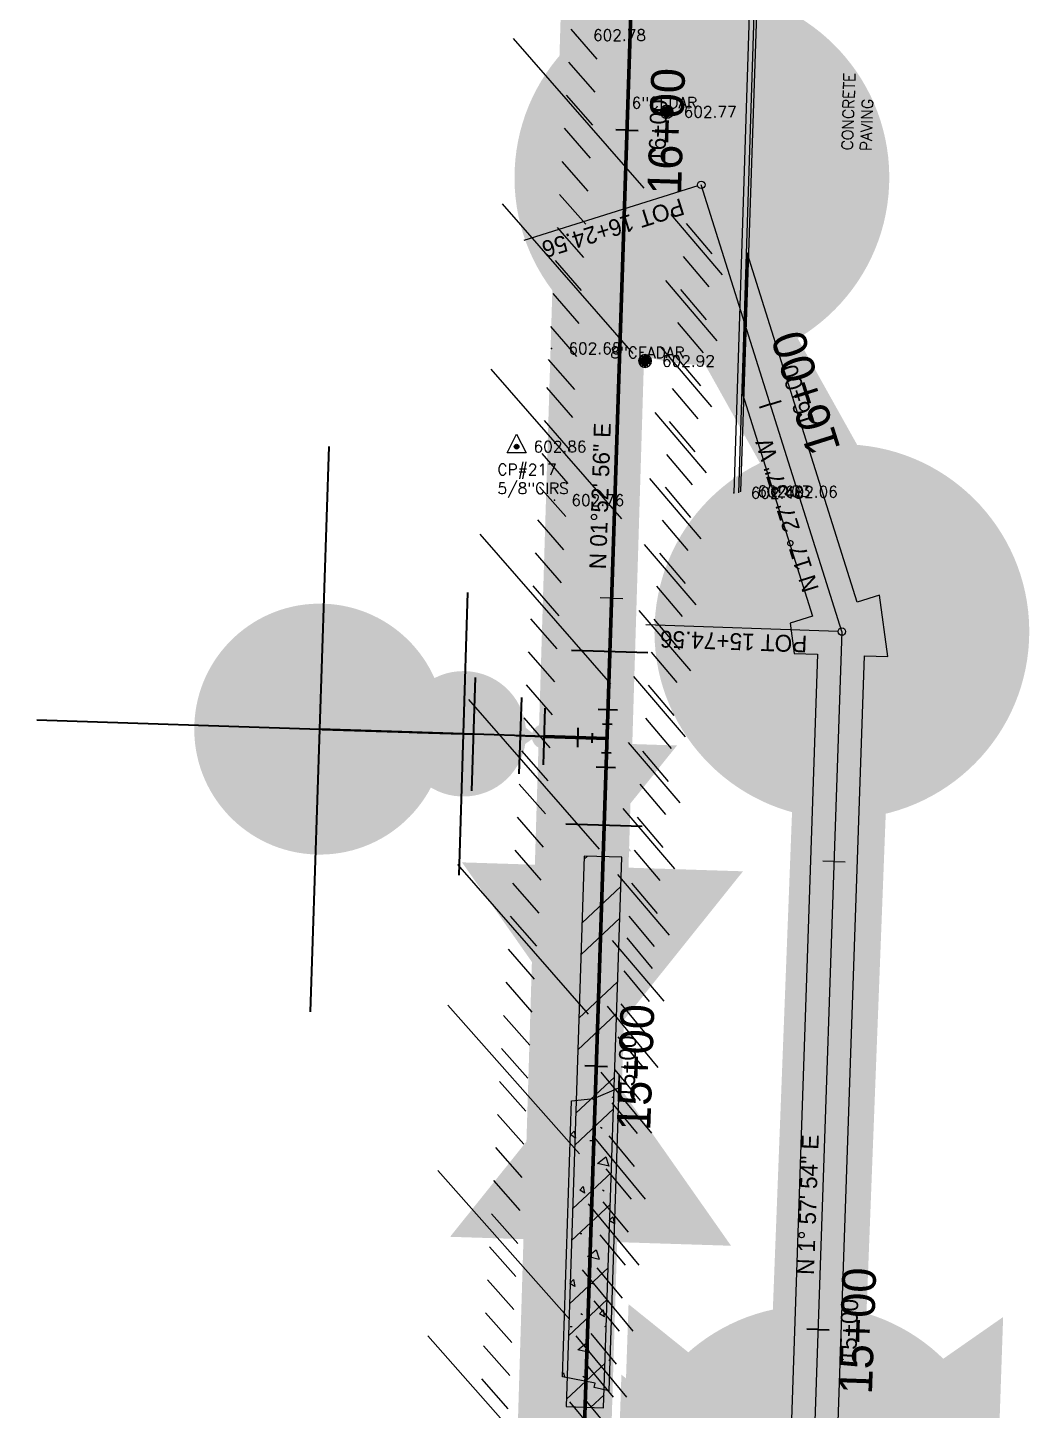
# Model space of a CAD drawing. Extents: x 2536931 to 2538613, y 7112513 to 7131087.
# Drawn here: x 2538220.4 to 2538327.3, y 7124061.9 to 7124209.5 of the extents above; entities that cross this region are included whole.
import ezdxf
from ezdxf.enums import TextEntityAlignment as Align

# ---------------------------------------------------------------- set-up
doc = ezdxf.new("R2010")
doc.units = 0
doc.header["$MEASUREMENT"] = 0
for name, color, linetype, lineweight in [('C-FIRE-HYDT-100SCALE', 7, 'Continuous', 30), ('C-FIRE-HYDT-200SCALE', 3, 'Continuous', 30), ('C-FIRE-HYDT-20SCALE', 30, 'Continuous', 30), ('C-FIRE-HYDT-40SCALE', 1, 'Continuous', 30), ('C-PIPE-CASING', 6, 'Continuous', 13), ('C-PVMT-CONC-REPAIR', 7, 'Continuous', 0), ('C-SSWR-MHOL', 6, 'Continuous', 30), ('C-SSWR-MHOL-200SCALE', 6, 'Continuous', 30), ('C-SSWR-MHOL-20SCALE', 6, 'Continuous', 30), ('C-SSWR-UGND', 1, 'Continuous', 30), ('C-SSWR-UGND-ABAN', 7, 'Continuous', 13), ('C-SSWR-UGND-ABAN-20-SCALE', 7, 'Continuous', 13), ('C-WATR-INST-100SCALE', 7, 'Continuous', 30), ('C-WATR-INST-200SCALE', 3, 'Continuous', 30), ('C-WATR-INST-20SCALE', 30, 'Continuous', 30), ('C-WATR-INST-40SCALE', 1, 'Continuous', 30), ('C-WATR-UGND', 4, 'Continuous', 53), ('C-WATR-UGND-ABANDON-100', 7, 'Continuous', 13), ('C-WATR-UGND-ABANDON-20', 7, 'Continuous', 13), ('CONCRETE REPAIR', 7, 'Continuous', 13), ('D_ALIGN_WL_20_SCALE', 7, 'Continuous', 30), ('D_ALIGN_WL_40_SCALE', 7, 'Continuous', 30), ('D_ALIGN_WL_POT_20_SCALE', 7, 'Continuous', 0), ('distance', 54, 'Continuous', 0), ('PT', 7, 'Continuous', 0), ('PTELEV', 5, 'Continuous', 0), ('V-CTRL', 2, 'Continuous', 0), ('V-CTRL-DESC', 54, 'Continuous', 0), ('V-PVMT-CONC', 8, 'Continuous', 0), ('V-ROAD-CURB-BACK', 8, 'Continuous', 0), ('V-ROAD-CURB-FACE', 54, 'Continuous', 0), ('V-SITE-VEGE', 8, 'Continuous', 0), ('V-SITE-VEGE-DESC', 8, 'Continuous', 0), ('V-TINN-BRKL', 100, 'Continuous', 0)]:
    doc.layers.add(name, color=color, linetype=linetype, lineweight=lineweight)
doc.layers.add('C-WATR-UGND-OLD', color=56, linetype='Continuous', lineweight=53, plot=False)
doc.styles.add('PTXT', font='romans.shx')
doc.styles.add('ROMANS', font='romans.shx')
doc.styles.add('Style-BRIDGE', font='BRIDGE.shx')

# ---------------------------------------------------------------- blocks, each defined once
blk = doc.blocks.new('CP')
blk.add_hatch(color=256).paths.add_polyline_path([(-0.0125, 1.530757942277972e-18, 1), (0.0125, -3.061515884555943e-18, 1)])
at = {"linetype": 'Continuous'}
for p, q in [((-0.04999999981373549, -0.03333333320915699), (0, 0.06666666641831398)), ((0, 0.06666666641831398), (0.04999999981373549, -0.03333333320915699)), ((0.04999999981373549, -0.03333333320915699), (-0.04999999981373549, -0.03333333320915699))]:
    blk.add_line(p, q, dxfattribs=at)
blk.add_circle((0, 0), 0.0125)
blk = doc.blocks.new('TREE')
at = {"linetype": 'Continuous', "flags": 128}
blk.add_lwpolyline([(0.03453942202031612, 0, 0.9999999999999999), (-0.03453942202031612, -2.114859783171583e-18, 0.9999999999999999), (0.03453942202031612, 2.114859783171583e-18)], format="xyb", dxfattribs=at)
for points in [[(0.03453942202031612, 0.004934202879667282), (-0.03453942202031612, 0.004934202879667282)], [(-0.03453942202031612, 0), (0.03453942202031612, 0)], [(-0.02960521867498755, 0.01480260957032442), (0.02960521867498755, 0.01480260957032442)], [(0.02960521867498755, 0.009868406690657139), (-0.02960521867498755, 0.009868406690657139)], [(-0.02960521867498755, 0.009868406690657139), (0.02467101579532027, 0.009868406690657139)], [(-0.02960521867498755, 0.004934202879667282), (0.02467101579532027, 0.004934202879667282)], [(0.02467101579532027, 0.02467101532965899), (-0.02467101579532027, 0.02467101532965899)], [(-0.0197368124499917, 0.0197368124499917), (0.0197368124499917, 0.0197368124499917)], [(0.01480260957032442, 0.0197368124499917), (-0.0197368124499917, 0.0197368124499917)], [(0.009868406224995852, 0.02467101532965899), (-0.009868406224995852, 0.02467101532965899)], [(-0.004934203345328569, 0.02960521914064884), (0.009868406224995852, 0.02960521914064884)], [(-0.02960521867498755, -0.004934202879667282), (0.02960521867498755, -0.004934202879667282)], [(-0.02960521867498755, -0.004934202879667282), (0.02960521867498755, -0.004934202879667282)], [(-0.02960521867498755, -0.009868406690657139), (0.02467101579532027, -0.009868406690657139)], [(0.0197368124499917, -0.01480260957032442), (-0.02467101579532027, -0.01480260957032442)], [(0.02960521867498755, -0.01480260957032442), (-0.02467101579532027, -0.01480260957032442)], [(0.01480260957032442, -0.0197368124499917), (-0.0197368124499917, -0.0197368124499917)], [(-0.01480260957032442, -0.02467101532965899), (0.01480260957032442, -0.02467101532965899)], [(-0.009868406224995852, -0.02467101532965899), (0.004934203345328569, -0.02467101532965899)], [(-0.004934203345328569, -0.02960521914064884), (0.004934203345328569, -0.02960521914064884)]]:
    blk.add_lwpolyline(points, dxfattribs=at)
blk = doc.blocks.new('FHP40SC_1')
at = {"layer": 'C-FIRE-HYDT-20SCALE'}
h = blk.add_hatch(color=256, dxfattribs=at)
edge = h.paths.add_edge_path()
edge.add_arc((1.819804310798645e-05, 5.067145684733987e-05), 2.679330379298014, 0.0001726637961494825, 360.0001726637961)
for p, q in [((-1.862645149230957e-09, 6.039663467381615), (3.725290298461914e-09, -1.80443748831749e-09)), ((-6.039663473144174, -1.33877620100975e-09), (6.039663473144174, -1.629814505577087e-09))]:
    blk.add_line(p, q, dxfattribs=at)
blk = doc.blocks.new('TP20SC')
at = {"layer": 'C-WATR-INST-20SCALE'}
for p, q in [((-0.5142857143655419, 1.542857152177021), (0.5142857199534774, 1.542857146530878)), ((-4.656612873077393e-09, 1.542857145890594), (0, -2.328306436538696e-10)), ((-1.542857157997787, -0.5142857162863947), (-1.542857145890594, 0.5142857164610177)), ((-1.542857144027948, 1.746229827404022e-10), (0, -2.328306436538696e-10)), ((1.542857144959271, 4.074536263942719e-10), (0, -2.328306436538696e-10)), ((1.542857143096626, 0.5142857166938484), (1.54285713005811, -0.5142857170430943))]:
    blk.add_line(p, q, dxfattribs=at)
blk = doc.blocks.new('WVP40SC_1')
at = {"layer": 'C-WATR-INST-20SCALE', "extrusion": (0, 0, -1)}
blk.add_solid([(3.999999998137355, -3.000000000465661), (4, 2.999999999534339), (0, 2.328306436538696e-10)], dxfattribs=at)
at = {"layer": 'C-WATR-INST-20SCALE'}
blk.add_solid([(0, 2.328306436538696e-10), (4, -3.000000000698492), (4, 2.999999999534339)], dxfattribs=at)
blk = doc.blocks.new('FHP40SC_3')
at = {"layer": 'C-FIRE-HYDT-200SCALE'}
h = blk.add_hatch(color=256, dxfattribs=at)
edge = h.paths.add_edge_path()
edge.add_arc((1.819711178541183e-05, 5.067230085842311e-05), 2.679330379298015, 0.0001726637961511146, 360.0001726637961)
for p, q in [((-9.313225746154785e-10, 6.039663468422077), (2.095475792884827e-09, -9.89530235528946e-10)), ((-6.039663471514359, -2.255546860396862e-10), (6.039663469651714, 2.91038304567337e-11))]:
    blk.add_line(p, q, dxfattribs=at)
blk = doc.blocks.new('FHP40SC_2')
at = {"layer": 'C-FIRE-HYDT-200SCALE'}
h = blk.add_hatch(color=256, dxfattribs=at)
edge = h.paths.add_edge_path()
edge.add_arc((1.819699537009001e-05, 5.06722426507622e-05), 2.679330379298015, 0.0001726637961548984, 360.0001726637961)
for p, q in [((-1.164153218269348e-09, 6.039663468342042), (1.862645149230957e-09, -1.06228981167078e-09)), ((-6.039663471630774, -3.201421350240707e-10), (6.039663469418883, -2.91038304567337e-11))]:
    blk.add_line(p, q, dxfattribs=at)
blk = doc.blocks.new('*U112')
at = {"layer": 'C-WATR-INST-200SCALE'}
for p, q in [((6.729864353663288, 9.234907546080649), (-1.408819557051174, 9.307300826534629)), ((2.660522398189642, 9.271104185841978), (2.495589022058994, -9.27123252954334)), ((-6.656915796687827, 4.151768045499921), (-6.729309506015852, -3.9869638774544)), ((6.564930977416225, -9.307429171167314), (-1.573752933298238, -9.235035887919366))]:
    blk.add_line(p, q, dxfattribs=at)
blk = doc.blocks.new('*U111')
at = {"layer": 'C-WATR-INST-200SCALE'}
blk.add_line((-28.24628989980556, 0.8995031276717782), (2.400548763107508, -0.0002647554501891136), dxfattribs=at)
at = {"layer": 'C-FIRE-HYDT-200SCALE', "xscale": 5, "yscale": 5, "zscale": 5.000000000000001, "rotation": 268.3181426825738}
blk.add_blockref('FHP40SC_2', (2.400548763340339, -0.0002647619694471359), dxfattribs=at)
at = {"layer": 'C-WATR-INST-200SCALE', "rotation": 178.827949876491}
blk.add_blockref('*U112', (-25.668774881633, 0.8467055968940258), dxfattribs=at)
blk = doc.blocks.new('WVP40SC')
at = {"layer": 'C-WATR-INST-40SCALE', "extrusion": (0, 0, -1)}
blk.add_solid([(3.999999997206032, -2.999999999534339), (3.999999998137355, 3.000000000465661), (0, 0)], dxfattribs=at)
at = {"layer": 'C-WATR-INST-40SCALE'}
blk.add_solid([(0, 0), (4, -3), (3.999999998137355, 3)], dxfattribs=at)
blk = doc.blocks.new('TP20SC_1')
at = {"layer": 'C-WATR-INST-40SCALE'}
for p, q in [((-0.5142857125028968, 1.542857152177021), (0.5142857213504612, 1.542857146589085)), ((-3.725290298461914e-09, 1.542857145948801), (4.656612873077393e-10, -2.037268131971359e-10)), ((-1.542857157532126, -0.5142857162572909), (-1.542857145424932, 0.514285716577433)), ((-1.542857142630965, 1.746229827404022e-10), (4.656612873077393e-10, -2.037268131971359e-10)), ((1.542857144959271, 4.365574568510056e-10), (4.656612873077393e-10, -2.037268131971359e-10)), ((1.542857143096626, 0.5142857167229522), (1.542857130523771, -0.5142857169848867))]:
    blk.add_line(p, q, dxfattribs=at)
blk = doc.blocks.new('FHP40SC')
at = {"layer": 'C-FIRE-HYDT-40SCALE'}
h = blk.add_hatch(color=256, dxfattribs=at)
edge = h.paths.add_edge_path()
edge.add_arc((1.819618046283722e-05, 5.067160236649215e-05), 2.679330379298014, 0.0001726637961494825, 360.0001726637961)
for p, q in [((-1.862645149230957e-09, 6.039663467556238), (2.793967723846436e-09, -1.57160684466362e-09)), ((-6.039663473144174, -1.222360879182816e-09), (6.039663471281528, -1.455191522836685e-09))]:
    blk.add_line(p, q, dxfattribs=at)
blk = doc.blocks.new('WVP40SC_3')
at = {"layer": 'C-WATR-UGND-OLD', "extrusion": (0, 0, -1)}
blk.add_solid([(3.99999999802094, -3), (3.999999998137355, 3), (2.328306436538696e-10, 0)], dxfattribs=at)
at = {"layer": 'C-WATR-UGND-OLD'}
blk.add_solid([(-2.328306436538696e-10, 0), (3.999999998952262, -3.000000001862645), (3.999999997671694, 2.999999998137355)], dxfattribs=at)
blk = doc.blocks.new('WVP40SC_2')
at = {"layer": 'C-WATR-INST-200SCALE', "extrusion": (0, 0, -1)}
blk.add_solid([(3.999999997322448, -2.999999999708962), (3.99999999802094, 3.000000000116415), (-1.164153218269348e-10, -1.164153218269348e-10)], dxfattribs=at)
at = {"layer": 'C-WATR-INST-200SCALE'}
blk.add_solid([(1.164153218269348e-10, -1.164153218269348e-10), (4, -3), (3.999999998486601, 3.000000000116415)], dxfattribs=at)

msp = doc.modelspace()

# ---------------------------------------------------------------- hatches: boundary and pattern name
at = {"layer": 'C-PIPE-CASING', "lineweight": 13}
h = msp.add_hatch(dxfattribs=at)
h.set_pattern_fill('ANSI32', color=256, style=0)
h.set_pattern_definition([(223.1178245825261, (2538282.008112983, 7124116.212485665), (5.590068915341265, 15.0980505205717), []), (223.1178245825261, (2538283.648515124, 7124114.460606442), (5.590068915341265, 15.0980505205717), [])])
h.paths.add_polyline_path([(2538283.837325863, 7124120.954760726), (2538279.839183982, 7124121.0770101), (2538277.907438917, 7124062.293422593), (2538281.905280845, 7124062.162045592)])
at = {"layer": 'C-PVMT-CONC-REPAIR'}
h = msp.add_hatch(dxfattribs=at)
h.set_pattern_fill('CONCR2', style=0)
h.set_pattern_definition([(151.9679639100842, (2538278.347355394, 7123711.307081159), (27.07069814474964, -12.16522685848269), [0.6155599584930781, -50.32164109891192]), (50.62184390461518, (2538277.804009879, 7123711.596372903), (-9.648882562992902, -10.59825473123153), [0.5554208572726925, -137.0612168834544]), (-75.05113481932086, (2538278.15638879, 7123712.025699622), (7.772933018763831, -33.36173632094575), [0.7435595064799292, -91.4725748874671]), (169.9794303808688, (2538280.762674919, 7123714.347368002), (72.9701740294278, -14.12394201754664), [1.280899122686873, -82.14175357466208]), (41.96344610586617, (2538279.501315467, 7123714.570246653), (-57.42430799190015, -52.59953062434486), [1.148474906478642, -140.3304864466586]), (-67.54975845445897, (2538280.355288756, 7123715.338181697), (8.241920404821098, -22.37173855790143), [1.049315310449609, -108.0909543042187]), (149.5398680108228, (2538275.26474577, 7123709.101002915), (62.85230408037764, -35.71219451182249), [1.280946622619382, -92.39049503951424]), (21.73380092450413, (2538274.160592696, 7123709.750364323), (-28.00867291686417, -9.814768667605952), [1.140739897458929, -79.43302776919546]), (-87.66875256686302, (2538275.22024228, 7123710.172774401), (4.959008702420225, -99.30172289921167), [1.050525447007117, -109.3325526857506]), (31.18434612445334, (2538276.331599916, 7123714.83297941), (-18.82877773992853, -10.20651169941874), [0.1601003591501281, -99.15424393744432]), (153.3790817341244, (2538274.508107799, 7123717.39930794), (27.07069814474964, -12.16522685848269), [0.218908656749796, -80.35485900990459]), (153.3790817341244, (2538283.077018246, 7123713.567236103), (27.07069814474964, -12.16522685848269), [0.218680274601986, -80.35508739205241]), (153.3790817341244, (2538280.418225882, 7123711.658608789), (27.07069814474964, -12.16522685848269), [0.218908656749796, -80.35485900990459]), (3.767760275669468, (2538278.555097432, 7123716.984386373), (9.179895176935634, -0.3917430318127899), [0.2009853850408034, -101.4665930535278]), (153.3790817341244, (2538274.79381841, 7123712.120826913), (27.07069814474964, -12.16522685848269), [0.218680274601986, -80.35508739205241]), (153.3790817341244, (2538279.364941686, 7123708.326235681), (27.07069814474964, -12.16522685848269), [0.218807135395535, -80.35496053125885]), (151.9679639100842, (2538281.695708729, 7123708.271062754), (27.07069814474964, -12.16522685848269), [0.6156681330067361, -50.32153292439826]), (50.62184390461518, (2538281.15226773, 7123708.560405336), (-9.648882562992902, -10.59825473123153), [0.5556420276079373, -137.0609957131191]), (-75.05113481932086, (2538281.50478696, 7123708.989903015), (7.772933018763831, -33.36173632094575), [0.7437623563411168, -91.47237203760591]), (151.9679639100842, (2538277.007707716, 7123717.137248666), (27.07069814474964, -12.16522685848269), [0.6155599584930781, -50.32164109891192]), (50.62184390461518, (2538276.464362201, 7123717.42654041), (-9.648882562992902, -10.59825473123153), [0.5554208572726925, -137.0612168834544]), (-75.05113481932086, (2538276.816741113, 7123717.85586713), (7.772933018763831, -33.36173632094575), [0.7435595064799284, -91.4725748874671]), (31.18434612445334, (2538282.498891572, 7123710.210832701), (-18.82877773992853, -10.20651169941874), [0.1601003591501281, -99.15424393744432]), (31.18434612445334, (2538282.233256876, 7123717.238047901), (-18.82877773992853, -10.20651169941874), [0.1602390791910638, -99.15410521740338])])
h.paths.add_polyline_path([(2538279.131857181, 7123703.745352442), (2538275.628269722, 7123597.130123494), (2538280.423678298, 7123590.822211601), (2538284.129159592, 7123703.581131193), (2538286.627810797, 7123703.499020569), (2538288.453918831, 7123711.038610515), (2538286.194604961, 7123712.108891242), (2538293.894521412, 7123728.36306418), (2538296.153835282, 7123727.292783452), (2538298.737490897, 7123732.746762785), (2538298.943669096, 7123738.778235029), (2538296.445128476, 7123738.863644459), (2538298.474773682, 7123798.238247633), (2538300.973314302, 7123798.152838202), (2538301.198251095, 7123804.733068475), (2538297.593043081, 7123810.242378973), (2538296.812194624, 7123809.731403758), (2538290.260143057, 7123829.754348995), (2538292.791352006, 7123830.057609117), (2538292.196563557, 7123835.022105737), (2538289.665354607, 7123834.718845615), (2538306.472808268, 7124050.414702145), (2538308.965252858, 7124050.220485864), (2538309.257364159, 7124055.428443755), (2538306.758834331, 7124055.5141683), (2538309.742048489, 7124142.463006322), (2538312.240578317, 7124142.377281778), (2538311.348752736, 7124148.932301639), (2538308.963940735, 7124148.182187167), (2538297.234579028, 7124185.472925629), (2538296.724917807, 7124170.429149997), (2538304.194316733, 7124146.681958225), (2538301.809504732, 7124145.931843753), (2538302.246459004, 7124142.720179955), (2538304.744988833, 7124142.634455411), (2538301.761774675, 7124055.68561739), (2538299.263244846, 7124055.771341935), (2538298.995474496, 7124050.997350986), (2538301.487919087, 7124050.803134706), (2538284.602936709, 7123834.112325374), (2538282.071379903, 7123833.809023577), (2538282.666168352, 7123828.844526957), (2538285.197725158, 7123829.147828753), (2538292.479151779, 7123806.895927195), (2538289.225411252, 7123804.766729462), (2538290.979151822, 7123798.494475922), (2538293.477692442, 7123798.409066491), (2538291.448047236, 7123739.034463318), (2538288.949506616, 7123739.119872747), (2538287.116579801, 7123731.573906364), (2538289.375893672, 7123730.503625635), (2538281.675977221, 7123714.249452698), (2538279.416663351, 7123715.319733425), (2538276.831533934, 7123709.862642966), (2538276.633205976, 7123703.827463068)])
at = {"layer": 'C-SSWR-MHOL'}
h = msp.add_hatch(color=256, dxfattribs=at)
edge = h.paths.add_edge_path()
edge.add_arc((2538292.326953781, 7124192.743500714), 4, 87.51717387362392, 447.5171738736239)
h = msp.add_hatch(color=256, dxfattribs=at)
edge = h.paths.add_edge_path()
edge.add_arc((2538307.329243205, 7124145.047260694), 4, 87.51717387362392, 447.5171738736239)
at = {"layer": 'C-SSWR-MHOL-200SCALE'}
h = msp.add_hatch(color=256, dxfattribs=at)
edge = h.paths.add_edge_path()
edge.add_arc((2538292.389982071, 7124193.526312207), 20, 87.51717387362392, 447.5171738736239)
h = msp.add_hatch(color=256, dxfattribs=at)
edge = h.paths.add_edge_path()
edge.add_arc((2538307.329243205, 7124145.047260694), 20, 87.51717387362392, 447.5171738736239)
h = msp.add_hatch(color=256, dxfattribs=at)
edge = h.paths.add_edge_path()
edge.add_arc((2538304.174579958, 7124053.101363016), 20, 87.51717387362392, 447.5171738736239)
at = {"layer": 'C-SSWR-MHOL-20SCALE'}
h = msp.add_hatch(color=256, dxfattribs=at)
edge = h.paths.add_edge_path()
edge.add_arc((2538292.326953781, 7124192.743500714), 2, 87.51717387362392, 447.5171738736239)
h = msp.add_hatch(color=256, dxfattribs=at)
edge = h.paths.add_edge_path()
edge.add_arc((2538307.329243205, 7124145.047260694), 2, 87.51717387362392, 447.5171738736239)
at = {"layer": 'CONCRETE REPAIR', "linetype": 'Continuous', "lineweight": 0}
h = msp.add_hatch(dxfattribs=at)
h.set_pattern_fill('CONCR2', color=256, style=0)
h.set_pattern_definition([(148.1541499391749, (2538288.995932028, 7124084.083789294), (17.22384412577264, -11.87581347870903), [0.6155599584930781, -91.24487212770222]), (47.03305090066039, (2538288.473031859, 7124084.408580728), (-51.99226002892391, -54.83979712441742), [0.5530492494665268, -137.0635884912605]), (-79.00383477771237, (2538288.849977158, 7124084.813272851), (-1.050899966410858, -9.944627155434116), [0.7439415867128298, -30.63158929425395]), (166.2205010284509, (2538291.596822773, 7124086.966926444), (62.91070435623141, -16.70377928689631), [1.280899122686873, -72.90219892531864]), (38.01890523912854, (2538290.352788481, 7124087.272018632), (-10.18827201250261, -8.97903399379666), [1.145481644332329, -113.9124993177135]), (-71.3577101376238, (2538291.25520759, 7124087.977545351), (8.086472079680894, -10.91022031707157), [1.044811367710422, -20.96482147935225]), (145.4137977886821, (2538285.781277288, 7124082.074994079), (8.086472079680894, -10.91022031707157), [1.280946622619382, -19.64023289121301]), (17.49300053813143, (2538284.726708402, 7124082.802117669), (-28.46301610468612, -7.047847670521747), [1.131261174213902, -48.97461125170539]), (-91.2575455708178, (2538285.805652909, 7124083.14216266), (-1.371627618016826, -100.4118647159786), [1.045274116904012, -109.3378040158537]), (27.11250300721875, (2538287.204834142, 7124087.728950056), (-29.51391607109698, -16.99247482595587), [0.1601003591501281, -54.70882027505316]), (150.4422961125875, (2538285.545558027, 7124090.404388038), (26.3612161718644, -12.84140664034649), [0.218908656749796, -49.8869637691695]), (150.4422961125875, (2538293.857795057, 7124086.043457364), (26.3612161718644, -12.84140664034649), [0.218680274601986, -49.88719215131731]), (150.4422961125875, (2538291.084745499, 7124084.305000803), (26.3612161718644, -12.84140664034649), [0.218908656749796, -49.8869637691695]), (0.1789672717146855, (2538289.558639335, 7124089.736957585), (9.137372046091752, -0.9655931616374563), [0.2009853850408034, -92.22408592274884]), (150.4422961125875, (2538285.500300225, 7124085.118374018), (26.3612161718644, -12.84140664034649), [0.218680274601986, -49.88719215131731]), (150.4422961125875, (2538289.824935891, 7124081.045093155), (26.3612161718644, -12.84140664034649), [0.218807135395535, -49.88706529052376]), (148.1541499391749, (2538292.147678713, 7124080.844133348), (17.22384412577264, -11.87581347870903), [0.6156681330067361, -91.24476395318857]), (47.03305090066039, (2538291.624686653, 7124081.168981859), (-51.99226002892391, -54.83979712441742), [0.5532699658746363, -137.0633677748524]), (-79.00383477771237, (2538292.001782387, 7124081.573835491), (-1.050899966410858, -9.944627155434116), [0.7441444448872616, -30.63138643607952]), (148.1541499391749, (2538288.023852527, 7124089.986379446), (17.22384412577264, -11.87581347870903), [0.6155599584930781, -91.24487212770222]), (47.03305090066039, (2538287.500952357, 7124090.31117088), (-51.99226002892391, -54.83979712441742), [0.5530492494665264, -137.0635884912605]), (-79.00383477771237, (2538287.877897656, 7124090.715863002), (-1.050899966410858, -9.944627155434116), [0.7439415867128306, -30.63158929425395]), (27.11250300721875, (2538293.070706999, 7124082.729823914), (-29.51391607109698, -16.99247482595587), [0.1601003591501281, -54.70882027505316]), (28.19183508938191, (2538293.245463896, 7124089.759886167), (-29.51391607109698, -16.99247482595587), [0.1602390791910638, -88.73932242703911])])
h.paths.add_polyline_path([(2538277.511797707, 7124065.477304773), (2538281.009698395, 7124064.812420259), (2538280.897584923, 7124064.325151782), (2538282.464785017, 7124063.964561568), (2538283.527988418, 7124096.318163525), (2538280.851560652, 7124095.206695383), (2538278.479633524, 7124094.92884224)])

# ---------------------------------------------------------------- linework, layer by layer
at = {"layer": 'C-PIPE-CASING', "lineweight": 13}
for p, q in [((2538281.905280845, 7124062.162045592), (2538283.837325863, 7124120.954760726)), ((2538277.907438917, 7124062.293422593), (2538281.905280845, 7124062.162045592))]:
    msp.add_line(p, q, dxfattribs=at)
at = {"layer": 'C-PIPE-CASING', "lineweight": 13, "flags": 128}
msp.add_lwpolyline([(2538283.837325863, 7124120.954760726), (2538279.839183982, 7124121.0770101), (2538277.907438917, 7124062.293422593), (2538281.905280845, 7124062.162045592)], close=True, dxfattribs=at)
at = {"layer": 'C-PVMT-CONC-REPAIR', "color": 7, "lineweight": 13, "flags": 128}
msp.add_lwpolyline([(2538289.665354607, 7123834.718845615), (2538306.472808268, 7124050.414702145), (2538308.965252858, 7124050.220485864), (2538309.257364159, 7124055.428443755), (2538306.758834331, 7124055.5141683), (2538309.742048489, 7124142.463006322), (2538312.240578317, 7124142.377281778), (2538311.348752736, 7124148.932301639), (2538308.963940735, 7124148.182187167), (2538297.234579028, 7124185.472925629), (2538296.724917807, 7124170.429149997), (2538304.194316733, 7124146.681958225), (2538301.809504732, 7124145.931843753), (2538302.246459004, 7124142.720179955), (2538304.744988833, 7124142.634455411), (2538301.761774675, 7124055.68561739), (2538299.263244846, 7124055.771341935), (2538298.995474496, 7124050.997350986), (2538301.487919087, 7124050.803134706), (2538284.602936709, 7123834.112325374)], dxfattribs=at)
at = {"layer": 'C-SSWR-UGND', "lineweight": 13}
for q in [(2538292.326953781, 7124192.743500714), (2538304.174579958, 7124053.101363017)]:
    msp.add_line((2538307.329243205, 7124145.047260694), q, dxfattribs=at)
at = {"layer": 'C-SSWR-UGND'}
msp.add_solid([(2538296.397523295, 7124173.299525039), (2538299.828098493, 7124168.895380705), (2538300.345028715, 7124174.453988145)], dxfattribs=at)
at = {"layer": 'C-SSWR-UGND', "extrusion": (0, 0, -1)}
msp.add_solid([(-2538303.797411017, 7124102.155293058), (-2538305.682655209, 7124096.900658165), (-2538307.908057986, 7124102.020513243)], dxfattribs=at)
at = {"layer": 'C-SSWR-UGND-ABAN', "linetype": 'Continuous'}
for p, q in [((2538289.063659907, 7124189.593968101), (2538294.562772417, 7124183.131788773)), ((2538288.496167345, 7124182.545709293), (2538293.995279853, 7124176.083529969)), ((2538287.928674781, 7124175.497450487), (2538293.427787291, 7124169.035271166)), ((2538287.361182218, 7124168.449191682), (2538292.860294728, 7124161.987012358)), ((2538286.793689656, 7124161.400932878), (2538292.292802165, 7124154.938753554)), ((2538286.226197092, 7124154.352674073), (2538291.725309602, 7124147.890494746)), ((2538285.65870453, 7124147.304415267), (2538291.157817039, 7124140.842235941)), ((2538285.091211966, 7124140.256156459), (2538290.590324475, 7124133.793977133)), ((2538284.523719403, 7124133.207897654), (2538290.022831911, 7124126.745718329)), ((2538283.95622684, 7124126.159638845), (2538289.455339349, 7124119.697459524)), ((2538283.388734277, 7124119.111380041), (2538288.887846787, 7124112.649200719)), ((2538282.821241714, 7124112.063121236), (2538288.320354224, 7124105.600941911)), ((2538282.267877433, 7124105.055860238), (2538287.675821264, 7124098.517194964)), ((2538281.601593435, 7124098.016253316), (2538287.009537266, 7124091.477588044)), ((2538280.935309435, 7124090.976646393), (2538286.343253266, 7124084.43798112)), ((2538280.269025436, 7124083.937039468), (2538285.676969266, 7124077.3983742)), ((2538279.602741437, 7124076.897432545), (2538285.010685268, 7124070.358767275)), ((2538278.936457438, 7124069.857825624), (2538284.344401269, 7124063.319160352)), ((2538278.27017344, 7124062.818218698), (2538283.67811727, 7124056.279553426))]:
    msp.add_line(p, q, dxfattribs=at)
at = {"layer": 'C-SSWR-UGND-ABAN-20-SCALE'}
for p, q in [((2538290.69818678, 7124188.615884903), (2538293.434453007, 7124185.373532804)), ((2538290.39997282, 7124185.092950269), (2538293.136239047, 7124181.850598171)), ((2538290.10175886, 7124181.570015635), (2538292.838025087, 7124178.327663536)), ((2538289.803544899, 7124178.047081002), (2538292.539811127, 7124174.804728902)), ((2538289.50533094, 7124174.524146369), (2538292.241597167, 7124171.281794269)), ((2538289.207116979, 7124171.001211735), (2538291.943383206, 7124167.758859635)), ((2538288.908903019, 7124167.4782771), (2538291.645169245, 7124164.235925002)), ((2538288.610689058, 7124163.955342467), (2538291.346955285, 7124160.712990368)), ((2538288.452441751, 7124160.456809217), (2538291.188707978, 7124157.214457118)), ((2538288.15422779, 7124156.933874583), (2538290.890494017, 7124153.691522486)), ((2538287.85601383, 7124153.41093995), (2538290.592280057, 7124150.16858785)), ((2538287.55779987, 7124149.888005316), (2538290.294066098, 7124146.645653216)), ((2538287.25958591, 7124146.365070684), (2538289.995852137, 7124143.122718583)), ((2538286.961371949, 7124142.842136051), (2538289.697638176, 7124139.59978395)), ((2538286.663157989, 7124139.319201415), (2538289.399424215, 7124136.076849316)), ((2538286.364944029, 7124135.796266782), (2538289.101210256, 7124132.553914682)), ((2538286.066730069, 7124132.273332149), (2538288.802996296, 7124129.030980048)), ((2538285.768516108, 7124128.750397514), (2538288.504782336, 7124125.508045414)), ((2538285.470302148, 7124125.22746288), (2538288.206568375, 7124121.985110779)), ((2538285.172088188, 7124121.704528247), (2538287.908354415, 7124118.462176149)), ((2538284.873874228, 7124118.181593613), (2538287.610140454, 7124114.939241514)), ((2538284.575660268, 7124114.658658979), (2538287.311926494, 7124111.416306879)), ((2538284.383200341, 7124112.33389572), (2538287.098291531, 7124109.073791454)), ((2538284.062048306, 7124108.812978032), (2538286.777139497, 7124105.552873765)), ((2538283.740896272, 7124105.292060343), (2538286.455987462, 7124102.031956077)), ((2538283.419744236, 7124101.771142653), (2538286.134835427, 7124098.511038387)), ((2538283.098592202, 7124098.250224965), (2538285.813683392, 7124094.990120699)), ((2538282.777440167, 7124094.729307277), (2538285.492531357, 7124091.46920301)), ((2538282.456288131, 7124091.208389589), (2538285.171379322, 7124087.94828532)), ((2538282.135136097, 7124087.687471899), (2538284.850227287, 7124084.427367633)), ((2538281.813984062, 7124084.16655421), (2538284.529075252, 7124080.906449945)), ((2538281.492832026, 7124080.645636521), (2538284.207923217, 7124077.385532256)), ((2538281.171679992, 7124077.124718834), (2538283.886771182, 7124073.864614567)), ((2538280.850527957, 7124073.603801144), (2538283.565619147, 7124070.343696877)), ((2538280.529375922, 7124070.082883456), (2538283.244467112, 7124066.822779189)), ((2538280.208223887, 7124066.561965767), (2538282.923315077, 7124063.301861499)), ((2538279.887071852, 7124063.041048078), (2538282.602163042, 7124059.780943811))]:
    msp.add_line(p, q, dxfattribs=at)
at = {"layer": 'C-WATR-UGND'}
for p, q in [((2538264.8452968, 7123603.9150159), (2538288.705173434, 7124329.978298396)), ((2538282.252749193, 7124133.629071416), (2538275.570350206, 7124133.848081951))]:
    msp.add_line(p, q, dxfattribs=at)
at = {"layer": 'C-WATR-UGND-ABANDON-100'}
for p, q in [((2538272.252037468, 7124208.354061452), (2538286.206486239, 7124192.376785104)), ((2538271.060074886, 7124190.716623275), (2538285.014523658, 7124174.739346929)), ((2538269.868112304, 7124173.07918511), (2538283.822561075, 7124157.101908758)), ((2538268.676149723, 7124155.441746944), (2538282.630598493, 7124139.464470594)), ((2538267.484187139, 7124137.804308771), (2538281.43863591, 7124121.82703242)), ((2538266.292224562, 7124120.166870598), (2538280.246673328, 7124104.18959425)), ((2538279.336286067, 7124089.266378137), (2538265.277664046, 7124105.152068138)), ((2538278.259675942, 7124071.62152306), (2538264.201053916, 7124087.507213063)), ((2538277.183065811, 7124053.976667983), (2538263.124443785, 7124069.862357982))]:
    msp.add_line(p, q, dxfattribs=at)
at = {"layer": 'C-WATR-UGND-ABANDON-20', "linetype": 'Continuous'}
for p, q in [((2538278.400915279, 7124209.364114009), (2538281.18976852, 7124206.166881204)), ((2538278.160275314, 7124205.836778981), (2538280.949128555, 7124202.639546175)), ((2538277.919635348, 7124202.309443952), (2538280.70848859, 7124199.112211146)), ((2538277.678995384, 7124198.782108921), (2538280.467848625, 7124195.584876118)), ((2538277.438355419, 7124195.254773892), (2538280.22720866, 7124192.057541089)), ((2538277.197715454, 7124191.727438863), (2538279.986568695, 7124188.53020606)), ((2538276.957075489, 7124188.200103833), (2538279.745928731, 7124185.00287103)), ((2538276.716435524, 7124184.672768805), (2538279.505288766, 7124181.475536001)), ((2538276.47579556, 7124181.145433777), (2538279.264648801, 7124177.948200974)), ((2538276.235155594, 7124177.618098747), (2538279.024008836, 7124174.420865943)), ((2538275.99451563, 7124174.090763718), (2538278.783368871, 7124170.893530915)), ((2538275.790297602, 7124171.097306648), (2538278.579150843, 7124167.900073845)), ((2538275.549657637, 7124167.569971618), (2538278.338510878, 7124164.372738815)), ((2538275.309017672, 7124164.042636591), (2538278.097870913, 7124160.845403788)), ((2538275.068377707, 7124160.515301561), (2538277.857230948, 7124157.318068757)), ((2538274.827737742, 7124156.987966532), (2538277.616590982, 7124153.790733729)), ((2538274.587097777, 7124153.460631504), (2538277.375951018, 7124150.2633987)), ((2538274.346457812, 7124149.933296475), (2538277.135311053, 7124146.736063671)), ((2538274.105817847, 7124146.405961445), (2538276.894671089, 7124143.208728641)), ((2538273.865177882, 7124142.878626416), (2538276.654031124, 7124139.681393613)), ((2538273.624537918, 7124139.351291386), (2538276.413391159, 7124136.154058584)), ((2538273.383897952, 7124135.823956358), (2538276.172751194, 7124132.626723554)), ((2538273.143257988, 7124132.296621328), (2538275.932111228, 7124129.099388525)), ((2538272.902618023, 7124128.769286299), (2538275.691471264, 7124125.572053498)), ((2538272.661978058, 7124125.24195127), (2538275.450831299, 7124122.044718468)), ((2538272.421338093, 7124121.714616243), (2538275.210191334, 7124118.517383439)), ((2538272.180698128, 7124118.187281213), (2538274.96955137, 7124114.990048409)), ((2538271.940058163, 7124114.659946185), (2538274.728911404, 7124111.462713379)), ((2538271.699418198, 7124111.132611154), (2538274.488271439, 7124107.935378349)), ((2538271.458778233, 7124107.605276125), (2538274.247631474, 7124104.408043321)), ((2538271.222608167, 7124104.066865918), (2538274.034332572, 7124100.889727918)), ((2538271.007286141, 7124100.537894903), (2538273.819010546, 7124097.360756905)), ((2538270.791964115, 7124097.008923888), (2538273.60368852, 7124093.831785887)), ((2538270.576642089, 7124093.479952874), (2538273.388366494, 7124090.302814872)), ((2538270.361320063, 7124089.950981859), (2538273.173044468, 7124086.773843858)), ((2538270.145998037, 7124086.422010844), (2538272.957722442, 7124083.244872843)), ((2538269.930676011, 7124082.893039827), (2538272.742400416, 7124079.715901828)), ((2538269.715353985, 7124079.364068814), (2538272.527078391, 7124076.186930814)), ((2538269.50003196, 7124075.835097798), (2538272.311756365, 7124072.657959798)), ((2538269.284709934, 7124072.306126782), (2538272.096434339, 7124069.128988782)), ((2538269.069387908, 7124068.777155767), (2538271.881112313, 7124065.600017767)), ((2538268.854065882, 7124065.248184754), (2538271.665790287, 7124062.071046754))]:
    msp.add_line(p, q, dxfattribs=at)
at = {"layer": 'CONCRETE REPAIR'}
for q in [(2538281.053396614, 7124133.668484516), (2538281.053396614, 7124133.668484517), (2538281.053396614, 7124133.668484516)]:
    msp.add_line((2538282.252749193, 7124133.629071416), q, dxfattribs=at)
at = {"layer": 'CONCRETE REPAIR', "linetype": 'Continuous', "flags": 128}
msp.add_lwpolyline([(2538277.511797707, 7124065.477304773), (2538278.479633524, 7124094.92884224), (2538280.851560652, 7124095.206695384), (2538283.527988418, 7124096.318163525), (2538282.464785016, 7124063.964561568), (2538280.897584923, 7124064.325151783), (2538281.009698395, 7124064.81242026)], close=True, dxfattribs=at)
at = {"layer": 'D_ALIGN_WL_20_SCALE', "color": 32, "linetype": 'Continuous', "lineweight": 13}
for p, q in [((2538284.387625449, 7124198.594002751), (2538283.188272871, 7124198.63341585)), ((2538284.387625449, 7124198.594002751), (2538285.586978028, 7124198.554589649)), ((2538282.745412934, 7124148.620978647), (2538281.546060356, 7124148.660391746)), ((2538282.745413013, 7124148.620978644), (2538283.944765592, 7124148.581565543)), ((2538281.103200463, 7124098.647954542), (2538279.903847885, 7124098.687367641)), ((2538281.103200463, 7124098.647954542), (2538282.302553041, 7124098.608541441))]:
    msp.add_line(p, q, dxfattribs=at)
at = {"layer": 'D_ALIGN_WL_20_SCALE', "color": 2, "lineweight": 13}
for p, q in [((2538299.697091423, 7124169.311886797), (2538298.552381662, 7124168.951831851)), ((2538299.697091423, 7124169.311886797), (2538300.841801183, 7124169.671941742)), ((2538306.486969535, 7124120.498329256), (2538305.287675217, 7124120.539477036)), ((2538306.486969535, 7124120.498329256), (2538307.686263853, 7124120.457181476)), ((2538304.77247864, 7124070.527732692), (2538303.573184322, 7124070.568880472)), ((2538304.77247864, 7124070.527732692), (2538305.971772957, 7124070.486584911))]:
    msp.add_line(p, q, dxfattribs=at)
at = {"layer": 'D_ALIGN_WL_40_SCALE', "color": 32, "linetype": 'Continuous'}
for p, q in [((2538284.387625449, 7124198.594002752), (2538283.188272871, 7124198.633415851)), ((2538284.387625449, 7124198.594002752), (2538285.586978028, 7124198.554589651)), ((2538281.103200463, 7124098.647954543), (2538279.903847885, 7124098.687367642)), ((2538281.103200463, 7124098.647954543), (2538282.302553041, 7124098.608541442))]:
    msp.add_line(p, q, dxfattribs=at)
at = {"layer": 'D_ALIGN_WL_40_SCALE', "color": 2}
for p, q in [((2538299.697091423, 7124169.311886797), (2538298.552381662, 7124168.951831851)), ((2538299.697091423, 7124169.311886797), (2538300.841801183, 7124169.671941742)), ((2538304.77247864, 7124070.527732692), (2538303.573184322, 7124070.568880472)), ((2538304.77247864, 7124070.527732692), (2538305.971772957, 7124070.486584911))]:
    msp.add_line(p, q, dxfattribs=at)
at = {"layer": 'D_ALIGN_WL_POT_20_SCALE', "color": 2, "lineweight": 13}
for p, q in [((2538291.945383879, 7124192.623482385), (2538273.401489471, 7124186.790719246)), ((2538306.929478427, 7124145.060976626), (2538286.407630955, 7124145.76508109))]:
    msp.add_line(p, q, dxfattribs=at)
for centre in [(2538292.326953799, 7124192.7435007), (2538307.3292432, 7124145.0472607)]:
    msp.add_circle(centre, 0.4, dxfattribs=at)
at = {"layer": 'distance', "color": 7, "linetype": 'Continuous', "lineweight": 0, "const_width": 10}
for points in [[(2538265.555504461, 7123582.057032051), (2538275.117717591, 7123973.900819766), (2538286.746212027, 7124356.224429212)], [(2538277.277998178, 7123587.812437319), (2538294.218303455, 7123808.766175141), (2538286.915053127, 7123873.000587315), (2538303.712486308, 7124040.156179941), (2538308.18434886, 7124156.112563645), (2538295.086093922, 7124179.586585416)]]:
    msp.add_lwpolyline(points, dxfattribs=at)
at = {"layer": 'PT'}
for p in [(2538278.965, 7124208.724, 602.777999999933), (2538288.643, 7124200.545, 602.7709999997169), (2538276.345, 7124175.284, 602.6850000000559), (2538286.324, 7124173.939, 602.9249999998137), (2538272.62, 7124164.79, 602.8599999998696), (2538276.657, 7124159.077, 602.7629999998026), (2538295.796, 7124159.861, 602.4759999997914), (2538296.509, 7124160.024, 602.030999999959), (2538299.444, 7124159.973, 602.0559999998659)]:
    msp.add_point(p, dxfattribs=at)
at = {"layer": 'V-ROAD-CURB-BACK', "flags": 128}
msp.add_lwpolyline([(2538298.034, 7124234.502), (2538297.445, 7124210.902), (2538295.796, 7124159.861)], dxfattribs=at)
at = {"layer": 'V-ROAD-CURB-FACE', "flags": 128}
msp.add_lwpolyline([(2538298.533844352, 7124234.489525071), (2538297.944798545, 7124210.887689714), (2538296.295739263, 7124159.844854743)], dxfattribs=at)
at = {"layer": 'V-TINN-BRKL', "extrusion": (-0.8205754205579203, 0.0207700360815303, 0.5711607346249953), "elevation": -1934549.972304787, "flags": 128}
msp.add_lwpolyline([(-7186181.127312822, 1346845.099699774), (-7186157.519965421, 1346845.114318976), (-7186106.453582523, 1346844.489348092)], dxfattribs=at)
at = {"layer": 'V-TINN-BRKL', "extrusion": (-0.5752049762951414, 0.01138639897555696, 0.8179300612911077), "elevation": -1378429.835637678, "flags": 128}
msp.add_lwpolyline([(-7173075.782457654, 1960763.407732338), (-7173052.297240787, 1960763.246082512), (-7173001.301183339, 1960762.376997429)], dxfattribs=at)

# ---------------------------------------------------------------- block references
at = {"layer": 'C-FIRE-HYDT-100SCALE', "xscale": 2.5, "yscale": 2.5, "zscale": 2.5, "rotation": 88.24047906563075}
msp.add_blockref('FHP40SC_3', (2538266.931079074, 7124134.131180293), dxfattribs=at)
at = {"layer": 'C-FIRE-HYDT-200SCALE', "rotation": 179.8045310805183}
msp.add_blockref('*U111', (2538254.009692388, 7124134.624933495), dxfattribs=at)
at = {"layer": 'C-FIRE-HYDT-20SCALE', "xscale": 0.5000000000000002, "yscale": 0.5000000000000002, "zscale": 0.5000000000000002, "rotation": 88.23925624835138}
msp.add_blockref('FHP40SC_1', (2538275.570350205, 7124133.848081954), dxfattribs=at)
at = {"layer": 'C-FIRE-HYDT-40SCALE', "rotation": 88.23973694600112}
msp.add_blockref('FHP40SC', (2538268.038054612, 7124134.088971824), dxfattribs=at)
at = {"layer": 'C-WATR-INST-100SCALE', "xscale": 2.5, "yscale": 2.5, "zscale": 2.5}
for p, rotation in [((2538281.907884597, 7124123.134736354), 88.11782440859636), ((2538293.538279919, 7124057.864651061), 178.0360307675577)]:
    msp.add_blockref('WVP40SC_3', p, dxfattribs=dict(at, rotation=rotation))
at = {"layer": 'C-WATR-INST-200SCALE', "xscale": 5.000000000000001, "yscale": 5.000000000000001, "zscale": 5.000000000000001}
for p, rotation in [((2538281.145543808, 7124099.936476093), 88.17507456812496), ((2538304.037080034, 7124057.555349663), 178.0360308018418)]:
    msp.add_blockref('WVP40SC_2', p, dxfattribs=dict(at, rotation=rotation))
at = {"layer": 'C-WATR-INST-20SCALE'}
for p, xscale, yscale, zscale, rotation in [((2538278.711803489, 7124133.745433904), 0.5, 0.5, 0.5, 178.113950640784), ((2538282.088527932, 7124128.631769006), 0.5000000000000001, 0.5000000000000001, 0.5000000000000001, 268.1228463953156)]:
    msp.add_blockref('WVP40SC_1', p, dxfattribs=dict(at, xscale=xscale, yscale=yscale, zscale=zscale, rotation=rotation))
at = {"layer": 'C-WATR-INST-20SCALE', "rotation": 88.12284646644372}
msp.add_blockref('TP20SC', (2538282.252749193, 7124133.629071416), dxfattribs=at)
at = {"layer": 'C-WATR-INST-40SCALE'}
for p, rotation in [((2538274.713937137, 7124133.876065537), 178.1285069232913), ((2538281.991604532, 7124125.68236054), 88.11782500376775)]:
    msp.add_blockref('WVP40SC', p, dxfattribs=dict(at, rotation=rotation))
at = {"layer": 'C-WATR-INST-40SCALE', "xscale": 2.000000000226626, "yscale": 2.000000000226626, "zscale": 2.000000000226626, "rotation": 88.12284624945246}
msp.add_blockref('TP20SC_1', (2538282.252749193, 7124133.629071416), dxfattribs=at)
at = {"layer": 'V-CTRL', "xscale": 20, "yscale": 20, "zscale": 20}
msp.add_blockref('CP', (2538272.62, 7124164.79), dxfattribs=at)
at = {"layer": 'V-SITE-VEGE', "xscale": 20, "yscale": 20, "zscale": 20}
for p in [(2538288.643, 7124200.545), (2538286.324, 7124173.939)]:
    msp.add_blockref('TREE', p, dxfattribs=at)

# ---------------------------------------------------------------- texts
at = {"layer": 'D_ALIGN_WL_20_SCALE', "color": 32, "linetype": 'Continuous', "lineweight": 13, "style": 'Style-BRIDGE'}
for s, p in [('16+00', (2538286.786330606, 7124198.51517655)), ('15+00', (2538283.50190562, 7124098.569128343))]:
    msp.add_text(s, height=1.8, rotation=88.11782460012347, dxfattribs=at).set_placement(p, align=Align.TOP_CENTER)
at = {"layer": 'D_ALIGN_WL_20_SCALE', "color": 2, "lineweight": 13, "style": 'Style-BRIDGE'}
for s, rotation, p in [('16+00', 107.4603533279287, (2538301.744799903, 7124169.9614793)), ('N 17%%d 27\' 37" W', 107.4603532861971, (2538300.627674224, 7124157.174252912)), ('N 1%%d 57\' 54" E', 88.03495297429109, (2538302.813546914, 7124083.885214676)), ('15+00', 88.03495297429109, (2538307.171067275, 7124070.44543713))]:
    msp.add_text(s, height=1.8, rotation=rotation, dxfattribs=at).set_placement(p, align=Align.TOP_CENTER)
at = {"layer": 'D_ALIGN_WL_20_SCALE', "color": 32, "linetype": 'Continuous', "lineweight": 13, "style": 'Style-BRIDGE'}
msp.add_text('N 01%%d52\' 56" E', height=1.8, rotation=88.11782460012347, dxfattribs=at).set_placement((2538282.416001851, 7124159.496717054), align=Align.CENTER)
at = {"layer": 'D_ALIGN_WL_40_SCALE', "color": 32, "linetype": 'Continuous', "style": 'Style-BRIDGE'}
for s, p in [('16+00', (2538286.786330606, 7124198.515176551)), ('15+00', (2538283.50190562, 7124098.569128344))]:
    msp.add_text(s, height=3.600000000000001, rotation=88.11782460012347, dxfattribs=at).set_placement(p, align=Align.TOP_CENTER)
at = {"layer": 'D_ALIGN_WL_40_SCALE', "color": 2, "style": 'Style-BRIDGE'}
for s, rotation, p in [('16+00', 107.4603533279287, (2538301.744799903, 7124169.961479299)), ('15+00', 88.03495297429109, (2538307.171067274, 7124070.445437131))]:
    msp.add_text(s, height=3.600000000000001, rotation=rotation, dxfattribs=at).set_placement(p, align=Align.TOP_CENTER)
at = {"layer": 'D_ALIGN_WL_POT_20_SCALE', "color": 2, "lineweight": 13, "style": 'Style-BRIDGE'}
for s, rotation, p in [('POT 16+24.56', 197.4603532861971, (2538283.184061984, 7124187.268558168)), ('POT 15+74.56', 178.0349529742911, (2538295.744193158, 7124143.082490696))]:
    msp.add_text(s, height=1.8, rotation=rotation, dxfattribs=at).set_placement(p, align=Align.TOP_CENTER)
at = {"layer": 'PTELEV', "style": 'PTXT'}
for s, p in [('602.78', (2538280.764999998, 7124208.123999998, 602.777999999933)), ('602.77', (2538290.442999998, 7124199.945, 602.7709999997169)), ('602.68', (2538278.145, 7124174.684, 602.6850000000559)), ('602.92', (2538288.123999998, 7124173.338999994, 602.9249999998137)), ('602.86', (2538274.419999998, 7124164.189999998, 602.8599999998696)), ('602.48', (2538297.596000005, 7124159.261, 602.4759999997914)), ('602.03', (2538298.308999998, 7124159.424000002, 602.030999999959)), ('602.06', (2538301.244000005, 7124159.372999996, 602.0559999998659)), ('602.76', (2538278.457000002, 7124158.476999998, 602.7629999998026))]:
    msp.add_text(s, height=1.2, dxfattribs=at).set_placement(p)
at = {"layer": 'V-CTRL-DESC', "insert": (2538270.568803379, 7124162.94445123), "char_height": 1.2, "attachment_point": 1, "style": 'ROMANS'}
msp.add_mtext('CP#217^J5/8"CIRS ', dxfattribs=at)
at = {"layer": 'V-PVMT-CONC', "insert": (2538307.290258161, 7124196.454299563), "char_height": 1.2, "attachment_point": 1, "rotation": 88.14956820893732, "style": 'ROMANS'}
msp.add_mtext('CONCRETE\\PPAVING', dxfattribs=at)
at = {"layer": 'V-SITE-VEGE-DESC', "char_height": 1.2, "attachment_point": 1, "style": 'ROMANS'}
for s, insert in [('6"CEDAR ', (2538284.889439495, 7124202.09762109)), ('8"CEADAR ', (2538282.619351457, 7124175.442741525))]:
    msp.add_mtext(s, dxfattribs=dict(at, insert=insert))

doc.saveas('drawing.dxf')
